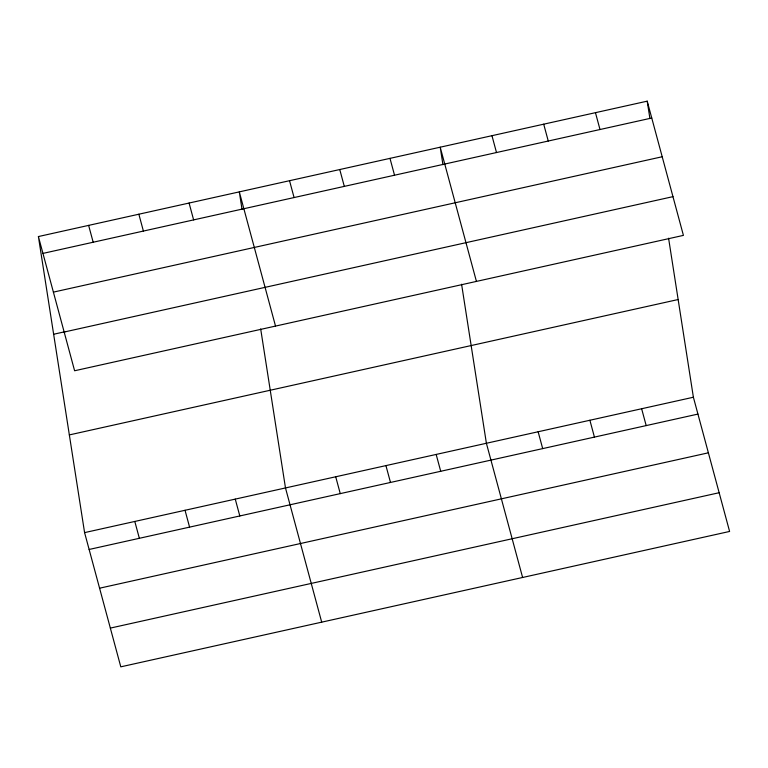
<?xml version="1.0" encoding="UTF-8"?>
<svg xmlns="http://www.w3.org/2000/svg" width="768" height="768" viewBox="0 0 768 768"><rect width="100%" height="100%" fill="white"/><g stroke="black" fill="none" stroke-linecap="round" stroke-linejoin="round"><path stroke-width="1.15" d="M38.4 236.554L647.203 101.165L683.414 235.382L74.611 370.762L38.4 236.554L84.586 532.618L120.797 666.835L729.6 531.446L693.389 397.238L668.582 238.214M42.95 253.402L651.754 118.013M53.395 292.128L662.198 156.749M53.635 334.253L65.318 331.651M64.166 332.035L672.97 196.646M69.341 434.918L678.144 299.53M84.586 532.618L693.389 397.238M89.126 549.466L697.93 414.086M99.581 588.202L708.384 452.813M110.342 628.099L719.146 492.72M595.459 112.675L600 129.523M641.635 408.749L646.186 425.597M543.706 124.186L548.256 141.034M589.891 420.25L594.432 437.107M491.962 135.686L496.502 152.544M538.138 431.76L542.688 448.608M476.429 281.414L440.208 147.197L442.934 164.64M522.605 577.478L486.394 443.27L461.587 284.237M389.981 158.362L394.531 175.219M436.166 454.435L440.717 471.283M339.763 169.536L344.304 186.384M385.939 465.61L390.49 482.458M289.536 180.701L294.077 197.558M335.712 476.774L340.262 493.622M275.52 326.083L239.309 191.875L242.026 209.318M321.696 622.157L285.485 487.939L260.678 328.915M189.082 203.04L193.622 219.888M235.258 499.114L239.808 515.962M138.854 214.214L143.395 231.062M185.03 510.278L189.581 527.136M88.627 225.379L93.178 242.227M134.803 521.453L139.354 538.301M647.203 101.165L649.93 118.618"/></g></svg>
